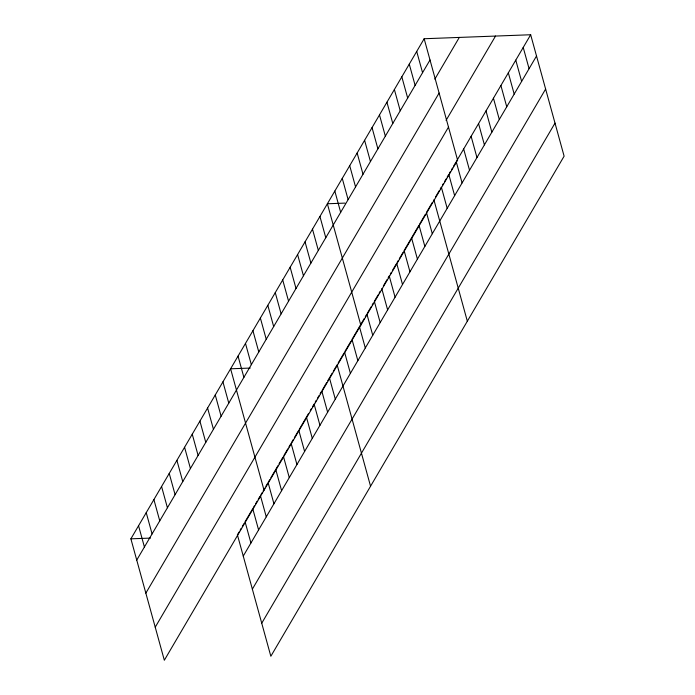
<?xml version="1.0" encoding="UTF-8"?>
<svg xmlns="http://www.w3.org/2000/svg" width="695" height="695" viewBox="0 0 695 695"><rect width="100%" height="100%" fill="white"/><g stroke="black" fill="none" stroke-linecap="round" stroke-linejoin="round"><path stroke-width="1.04" d="M424.159 38.738L457.597 160.163L164.333 660.25L130.886 538.825L424.159 38.738L530.667 34.75L564.114 156.175L270.841 656.262L237.403 534.837L239.045 532.031M136.741 560.074L430.005 59.987M434.844 79.134L459.308 37.426M145.846 593.13L439.11 93.043M446.068 120.391L495.518 36.071M155.228 627.194L448.492 127.107M240.14 530.163L241.235 528.296M242.329 526.428L243.971 523.622M253.284 507.741L254.387 505.873M255.482 504.005L257.124 501.208M258.219 499.331L259.861 496.534M260.955 494.666L262.05 492.798M263.153 490.931L264.795 488.125M265.89 486.257L267.532 483.451M269.721 479.715L268.079 482.521L273.934 503.771M270.815 477.847L275.203 470.376M277.939 465.702L275.75 469.438L281.605 490.687M279.034 463.834L282.874 457.293M283.968 455.425L287.799 448.883M288.903 447.015L290.545 444.218M291.639 442.35L293.281 439.544M294.376 437.676L298.216 431.135M299.31 429.267L308.623 413.386M310.265 410.58L311.36 408.712M312.455 406.844L314.097 404.047L319.952 425.297M315.2 402.179L316.294 400.311M317.389 398.435L319.031 395.637M320.126 393.77L321.768 390.964L327.623 412.213M322.315 390.034L326.702 382.554M327.797 380.686L329.439 377.889L335.294 399.13M329.986 376.951L332.184 373.215M333.279 371.347L337.11 364.805L370.557 486.231M338.178 362.99L344.025 353.017M345.085 351.21L350.94 341.228M364.232 318.562L352 339.421L357.856 360.662M365.292 316.746L366.891 314.027L372.746 335.277M367.42 313.124L371.147 306.773M372.207 304.957L373.267 303.15M378.054 294.984L374.336 301.335L380.182 322.584M379.123 293.177L380.182 291.361M383.371 285.923L387.098 279.572M388.158 277.757L389.226 275.941L395.073 297.191M390.286 274.134L391.346 272.318M392.414 270.503L396.133 264.161M397.201 262.345L398.261 260.529M399.33 258.714L403.048 252.372M418.468 226.075L404.108 250.556L409.963 271.806M419.537 224.259L425.383 214.286M432.299 202.497L426.443 212.47L432.299 233.72M435.487 197.059L439.205 190.708M440.274 188.901L441.334 187.085L447.189 208.335M442.402 185.27L443.462 183.454M444.522 181.647L446.12 178.919M447.18 177.112L448.779 174.393L454.634 195.634M449.309 173.481L450.377 171.665M451.437 169.858L452.497 168.042M453.566 166.227L455.694 162.604M530.667 34.75L456.224 161.692L462.079 182.941M243.25 556.087L536.523 56M252.355 589.143L545.627 89.056M261.737 623.198L555.01 123.119M344.955 203.114L327.38 203.765L360.818 325.19M250.243 368.063L230.601 368.802L264.039 490.218M130.886 538.825L150.528 538.095M523.222 47.442L529.077 68.692M515.777 60.135L521.632 81.385M508.332 72.836L514.187 94.086M500.895 85.528L506.742 106.778M493.45 98.221L499.297 119.471M486.005 110.913L491.851 132.163M478.56 123.614L484.406 144.855M471.114 136.307L476.961 157.557M463.669 148.999L469.525 170.249M416.713 51.439L422.56 72.68M409.268 64.131L415.115 85.381M401.823 76.824L407.678 98.073M433.889 199.778L467.335 321.203M394.378 89.516L400.233 110.766M386.933 102.217L392.788 123.458M418.998 225.171L424.854 246.412M379.487 114.91L385.343 136.159M411.553 237.864L417.408 259.113M372.042 127.602L377.898 148.852M364.597 140.294L370.452 161.544M396.671 263.249L402.518 284.498M357.152 152.996L363.007 174.237M349.707 165.688L355.562 186.938M381.781 288.642L387.628 309.892M342.261 178.38L348.117 199.63M334.825 191.073L340.672 212.323M359.445 326.719L365.301 347.969M319.935 216.466L325.781 237.716M312.489 229.159L318.336 250.409M344.555 352.113L350.41 373.363M305.044 241.851L310.9 263.101M297.599 254.544L303.454 275.793M290.154 267.245L296.009 288.486M282.709 279.937L288.564 301.187M275.263 292.63L281.119 313.879M306.434 417.122L312.281 438.371M267.818 305.322L273.674 326.572M298.763 430.205L304.61 451.455M260.373 318.023L266.228 339.264M291.092 443.28L296.939 464.529M252.928 330.716L258.783 351.965M283.421 456.363L289.276 477.613M245.483 343.408L251.338 364.658M238.037 356.101L243.893 377.35M260.408 495.596L266.263 516.845M222.93 381.876L228.777 403.126M258.592 529.929L252.737 508.679L245.066 521.754L250.921 543.004M215.259 394.96L221.106 416.201M207.588 408.035L213.443 429.284M199.917 421.118L205.772 442.359M192.246 434.193L198.101 455.442M184.575 447.276L190.43 468.517M176.904 460.351L182.759 481.6M169.233 473.434L175.088 494.675M161.57 486.509L167.417 507.758M153.899 499.592L159.746 520.842M146.228 512.667L152.075 533.916M138.557 525.75L144.412 547"/></g></svg>
